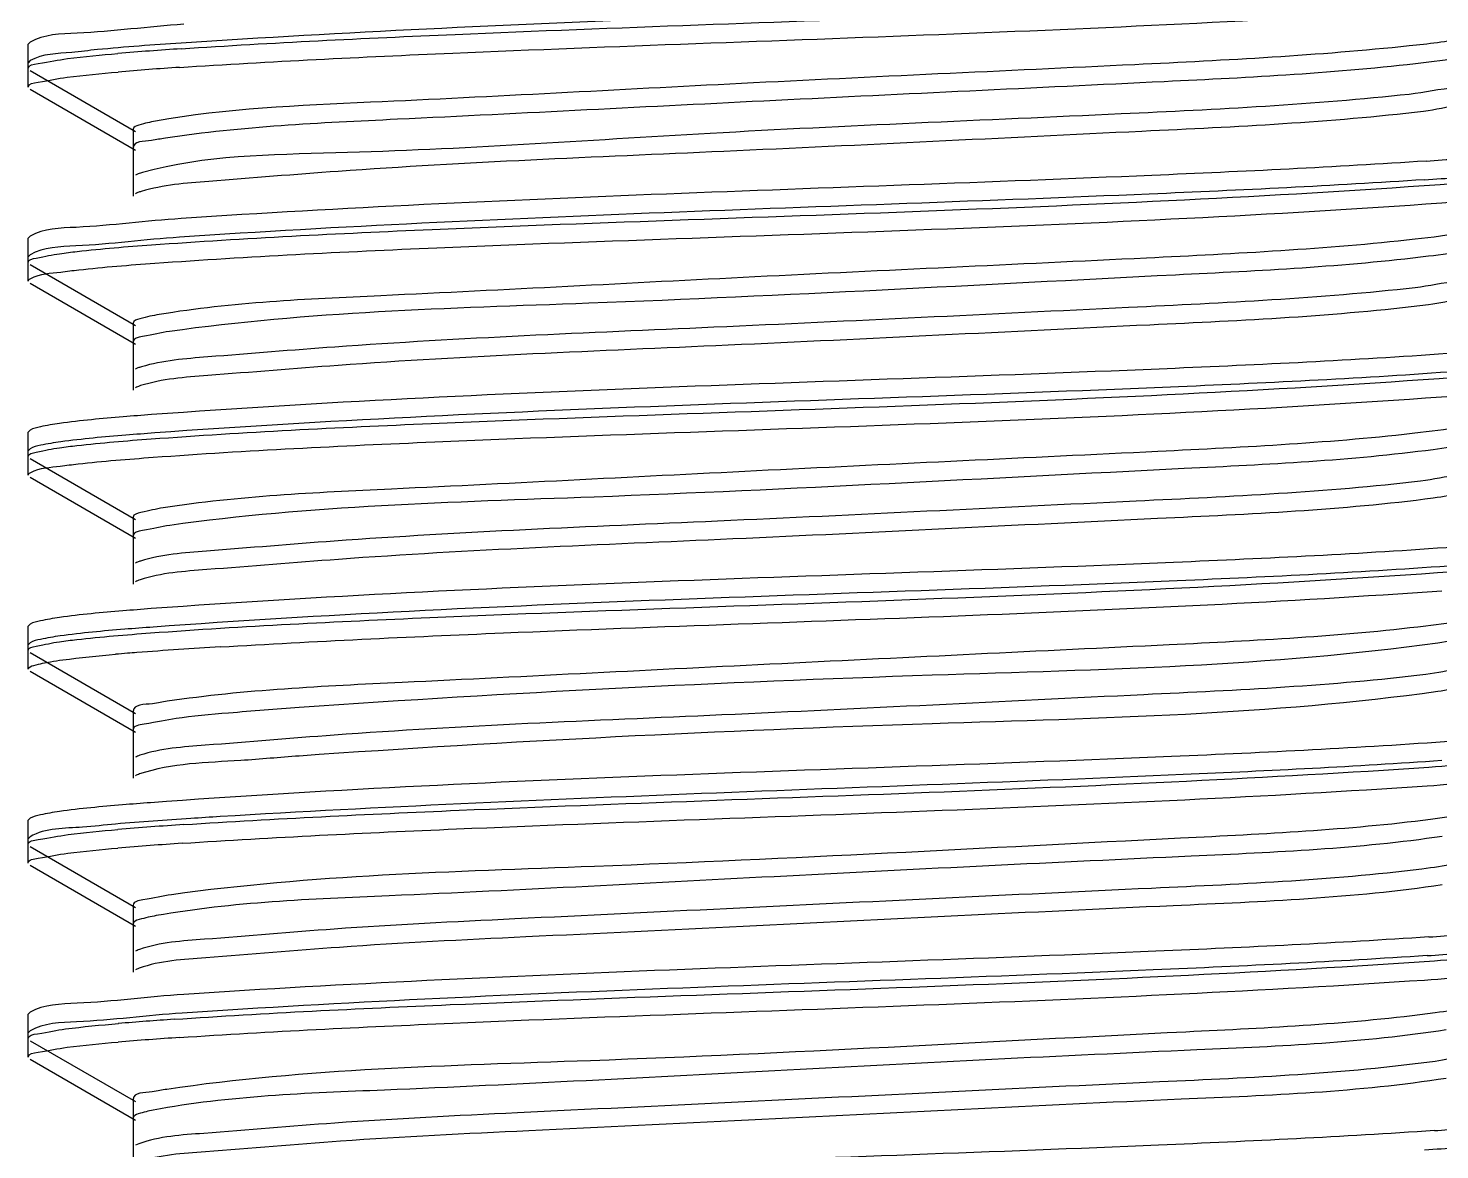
# Model space of a CAD drawing. Extents: x 1031190 to 1725648, y 733081 to 1571294.
# Drawn here: x 1133764.5 to 1133937.8, y 1253010.8 to 1253148.5 of the extents above; entities that cross this region are included whole.
import ezdxf

# ---------------------------------------------------------------- set-up
doc = ezdxf.new("R2010")
doc.units = 0
doc.header["$LTSCALE"] = 1000
doc.header["$MEASUREMENT"] = 0

msp = doc.modelspace()

# ---------------------------------------------------------------- linework, layer by layer
at = {"linetype": 'Continuous'}
for p, q in [((1133764.71, 1253146.79), (1133764.49, 1253146.52)), ((1133764.49, 1253143.55), (1133764.49, 1253146.52)), ((1133764.49, 1253143.55), (1133764.49, 1253146.52)), ((1133764.71, 1253144.51), (1133764.49, 1253144.25)), ((1133764.49, 1253141.27), (1133764.49, 1253144.25)), ((1133764.49, 1253141.27), (1133764.49, 1253144.25)), ((1133764.71, 1253143.29), (1133777.64, 1253135.8)), ((1133764.71, 1253141.01), (1133777.64, 1253133.53)), ((1133777.38, 1253136.11), (1133777.38, 1253130.15)), ((1133777.38, 1253133.83), (1133777.38, 1253127.87)), ((1133764.71, 1253122.97), (1133764.49, 1253122.71)), ((1133764.49, 1253119.73), (1133764.49, 1253122.71)), ((1133764.49, 1253119.73), (1133764.49, 1253122.71)), ((1133764.71, 1253120.69), (1133764.49, 1253120.43)), ((1133764.49, 1253117.46), (1133764.49, 1253120.43)), ((1133764.49, 1253117.46), (1133764.49, 1253120.43)), ((1133764.71, 1253119.47), (1133777.64, 1253111.99)), ((1133764.71, 1253117.2), (1133777.64, 1253109.71)), ((1133777.38, 1253112.29), (1133777.38, 1253106.34)), ((1133777.38, 1253110.01), (1133777.38, 1253104.06)), ((1133764.71, 1253099.16), (1133764.49, 1253098.9)), ((1133764.49, 1253095.92), (1133764.49, 1253098.9)), ((1133764.49, 1253095.92), (1133764.49, 1253098.9)), ((1133764.71, 1253096.88), (1133764.49, 1253096.62)), ((1133764.49, 1253093.64), (1133764.49, 1253096.62)), ((1133764.49, 1253093.64), (1133764.49, 1253096.62)), ((1133764.71, 1253095.66), (1133777.64, 1253088.18)), ((1133764.71, 1253093.38), (1133777.64, 1253085.9)), ((1133777.38, 1253088.48), (1133777.38, 1253082.53)), ((1133777.38, 1253086.2), (1133777.38, 1253080.25)), ((1133764.71, 1253075.35), (1133764.49, 1253075.09)), ((1133764.49, 1253072.11), (1133764.49, 1253075.09)), ((1133764.49, 1253072.11), (1133764.49, 1253075.09)), ((1133764.71, 1253073.07), (1133764.49, 1253072.81)), ((1133764.49, 1253069.83), (1133764.49, 1253072.81)), ((1133764.49, 1253069.83), (1133764.49, 1253072.81)), ((1133764.71, 1253071.85), (1133777.64, 1253064.37)), ((1133764.71, 1253069.57), (1133777.64, 1253062.09)), ((1133777.38, 1253064.67), (1133777.38, 1253058.71)), ((1133777.38, 1253062.39), (1133777.38, 1253056.44)), ((1133764.71, 1253051.53), (1133764.49, 1253051.27)), ((1133764.49, 1253048.3), (1133764.49, 1253051.27)), ((1133764.49, 1253048.3), (1133764.49, 1253051.27)), ((1133764.71, 1253049.26), (1133764.49, 1253048.99)), ((1133764.49, 1253046.02), (1133764.49, 1253048.99)), ((1133764.49, 1253046.02), (1133764.49, 1253048.99)), ((1133764.71, 1253048.04), (1133777.64, 1253040.55)), ((1133764.71, 1253045.76), (1133777.64, 1253038.27)), ((1133777.38, 1253040.85), (1133777.38, 1253034.9)), ((1133777.38, 1253038.58), (1133777.38, 1253032.62)), ((1133778.1, 1253033.12), (1133777.64, 1253032.92)), ((1133764.71, 1253027.72), (1133764.49, 1253027.46)), ((1133764.49, 1253024.48), (1133764.49, 1253027.46)), ((1133764.49, 1253024.48), (1133764.49, 1253027.46)), ((1133764.71, 1253025.44), (1133764.49, 1253025.18)), ((1133764.49, 1253022.2), (1133764.49, 1253025.18)), ((1133764.49, 1253022.2), (1133764.49, 1253025.18)), ((1133764.71, 1253024.22), (1133777.64, 1253016.74)), ((1133764.71, 1253021.94), (1133777.64, 1253014.46)), ((1133777.38, 1253017.04), (1133777.38, 1253011.09)), ((1133777.38, 1253014.76), (1133777.38, 1253008.81)), ((1133778.07, 1253011.58), (1133777.64, 1253011.39))]:
    msp.add_line(p, q, dxfattribs=at)
for centre, radius, start, end in [((1133810.93, 1252723.46), 423.41, 93.7453, 94.7999), ((1133810.65, 1252724.73), 419.86, 93.7678, 94.8005), ((1133908.4, 1253556.48), 425.19, 273.7335, 274.8002), ((1133908.14, 1253557.5), 428.51, 273.7127, 274.7998), ((1133804.99, 1252723.18), 349.74, 94.4537, 94.6434), ((1133822.8, 1252485.21), 588.37, 93.38519, 94.38326), ((1133800.55, 1252777.7), 295.04, 94.6411, 94.9251), ((1133811.35, 1252622.87), 428.77, 93.7117, 94.7991), ((1133811.09, 1252623.99), 425.36, 93.7331, 94.7996), ((1133908.83, 1253455.84), 419.79, 273.7678, 274.801), ((1133908.55, 1253457.05), 423.29, 273.7455, 274.8005), ((1133809.75, 1252619.27), 408.49, 93.8394, 94.8036), ((1133810.67, 1252605.48), 420.04, 93.7667, 94.8004), ((1133909.76, 1253420.3), 408.03, 273.8422, 274.8038), ((1133908.16, 1253438.28), 428.35, 273.7137, 274.7998)]:
    msp.add_arc(centre, radius, start, end, dxfattribs=at)
for points, knots in [([(1133937.3, 1253153.8), (1133926.14, 1253153.04), (1133874.79, 1253150.56), (1133823.37, 1253149.34), (1133783.25, 1253146.66)], [0, 0, 0, 0, 0.217709, 1, 1, 1, 1]), ([(1133783.27, 1253145.97), (1133794.47, 1253146.72), (1133845.41, 1253149.16), (1133896.41, 1253150.38), (1133936.09, 1253153.03)], [0, 0, 0, 0, 0.220122, 1, 1, 1, 1]), ([(1133783.06, 1253143.68), (1133794.23, 1253144.42), (1133845.17, 1253146.87), (1133896.17, 1253148.1), (1133935.89, 1253150.73)], [0, 0, 0, 0, 0.219436, 1, 1, 1, 1]), ([(1133783.59, 1253148.97), (1133779.21, 1253148.68), (1133773.09, 1253147.83), (1133766.41, 1253147.76), (1133764.72, 1253146.79)], [0, 0, 0, 0, 0.691379, 1, 1, 1, 1]), ([(1133934.02, 1253146.32), (1133922.82, 1253145.13), (1133895.46, 1253143.74), (1133852.93, 1253141.84), (1133812.91, 1253139.59), (1133788.82, 1253138.65), (1133780.13, 1253137.09)], [0, 0, 0, 0, 0.219121, 0.532661, 0.828235, 1, 1, 1, 1]), ([(1133941.84, 1253147.71), (1133941.55, 1253147.54), (1133938.96, 1253146.8), (1133936.32, 1253146.56), (1133934.02, 1253146.32)], [0, 0, 0, 0, 0.126652, 1, 1, 1, 1]), ([(1133764.49, 1253143.55), (1133764.49, 1253144), (1133766.89, 1253144.27), (1133768.1, 1253144.61), (1133769.31, 1253144.76)], [0, 0, 0, 0, 0.27078, 1, 1, 1, 1]), ([(1133772.98, 1253145.86), (1133771.92, 1253145.76), (1133769.2, 1253145.37), (1133766.22, 1253145.37), (1133764.71, 1253144.51)], [0, 0, 0, 0, 0.378636, 1, 1, 1, 1]), ([(1133941.84, 1253145.43), (1133941.6, 1253145.29), (1133939.6, 1253144.66), (1133937.53, 1253144.45), (1133935.75, 1253144.24)], [0, 0, 0, 0, 0.133308, 1, 1, 1, 1]), ([(1133935.75, 1253144.24), (1133925.19, 1253142.97), (1133898.65, 1253141.65), (1133856.66, 1253139.68), (1133815.8, 1253137.56), (1133790.74, 1253136.42), (1133781.32, 1253135)], [0, 0, 0, 0, 0.206117, 0.514731, 0.815242, 1, 1, 1, 1]), ([(1133764.49, 1253141.27), (1133764.49, 1253141.72), (1133766.87, 1253141.99), (1133768.06, 1253142.32), (1133769.26, 1253142.47)], [0, 0, 0, 0, 0.27093, 1, 1, 1, 1]), ([(1133942.1, 1253142.06), (1133942.1, 1253141.32), (1133937.96, 1253141.18), (1133936.04, 1253140.58), (1133934.02, 1253140.37)], [0, 0, 0, 0, 0.266577, 1, 1, 1, 1]), ([(1133934.02, 1253140.37), (1133922.26, 1253139.11), (1133893.64, 1253137.66), (1133849.62, 1253135.92), (1133809.8, 1253133.03), (1133786.17, 1253132.92), (1133778.51, 1253130.78)], [0, 0, 0, 0, 0.227626, 0.551567, 0.846917, 1, 1, 1, 1]), ([(1133942.1, 1253139.78), (1133942.1, 1253139.19), (1133938.89, 1253138.92), (1133937.34, 1253138.47), (1133935.75, 1253138.28)], [0, 0, 0, 0, 0.269457, 1, 1, 1, 1]), ([(1133935.75, 1253138.28), (1133924.29, 1253136.91), (1133895.6, 1253135.59), (1133851.22, 1253133.34), (1133812.94, 1253131.83), (1133789.2, 1253129.88), (1133781.04, 1253129.26), (1133778.37, 1253128.46)], [0, 0, 0, 0, 0.219547, 0.545427, 0.845963, 0.946941, 1, 1, 1, 1]), ([(1133780.13, 1253137.09), (1133779.43, 1253136.96), (1133778.66, 1253136.78), (1133777.38, 1253136.39), (1133777.38, 1253136.11)], [0, 0, 0, 0, 0.713758, 1, 1, 1, 1]), ([(1133781.32, 1253135), (1133780.74, 1253134.92), (1133779.62, 1253134.6), (1133777.38, 1253134.63), (1133777.38, 1253133.83)], [0, 0, 0, 0, 0.420827, 1, 1, 1, 1]), ([(1133778.51, 1253130.78), (1133778.34, 1253130.73), (1133778.04, 1253130.64), (1133777.75, 1253130.52), (1133777.64, 1253130.45)], [0, 0, 0, 0, 0.576078, 1, 1, 1, 1]), ([(1133936.09, 1253132.19), (1133924.87, 1253131.44), (1133873.93, 1253129), (1133822.94, 1253127.78), (1133783.27, 1253125.13)], [0, 0, 0, 0, 0.220491, 1, 1, 1, 1]), ([(1133779.62, 1253121.9), (1133791.09, 1253122.74), (1133844.47, 1253125.35), (1133897.94, 1253126.4), (1133939.77, 1253129.47)], [0, 0, 0, 0, 0.215151, 1, 1, 1, 1]), ([(1133935.89, 1253129.9), (1133924.64, 1253129.15), (1133873.69, 1253126.71), (1133822.69, 1253125.5), (1133783.06, 1253122.84)], [0, 0, 0, 0, 0.221162, 1, 1, 1, 1]), ([(1133778.37, 1253128.46), (1133778.23, 1253128.42), (1133777.98, 1253128.34), (1133777.74, 1253128.23), (1133777.64, 1253128.18)], [0, 0, 0, 0, 0.568763, 1, 1, 1, 1]), ([(1133780.04, 1253119.65), (1133791.57, 1253120.49), (1133844.88, 1253123.08), (1133898.27, 1253124.13), (1133939.97, 1253127.21)], [0, 0, 0, 0, 0.216514, 1, 1, 1, 1]), ([(1133783.27, 1253125.13), (1133778.97, 1253124.85), (1133772.95, 1253124.01), (1133766.39, 1253123.93), (1133764.72, 1253122.97)], [0, 0, 0, 0, 0.691083, 1, 1, 1, 1]), ([(1133941.84, 1253123.9), (1133941.57, 1253123.74), (1133939.22, 1253123.04), (1133936.81, 1253122.82), (1133934.72, 1253122.58)], [0, 0, 0, 0, 0.129068, 1, 1, 1, 1]), ([(1133783.06, 1253122.84), (1133778.81, 1253122.55), (1133772.86, 1253121.73), (1133766.37, 1253121.64), (1133764.72, 1253120.69)], [0, 0, 0, 0, 0.690878, 1, 1, 1, 1]), ([(1133934.72, 1253122.58), (1133923.77, 1253121.37), (1133896.72, 1253120), (1133854.39, 1253118.07), (1133814.03, 1253115.88), (1133789.55, 1253114.85), (1133780.57, 1253113.35)], [0, 0, 0, 0, 0.214024, 0.525633, 0.823144, 1, 1, 1, 1]), ([(1133764.49, 1253119.73), (1133764.49, 1253120.11), (1133766.38, 1253120.42), (1133767.38, 1253120.68), (1133768.34, 1253120.82)], [0, 0, 0, 0, 0.274521, 1, 1, 1, 1]), ([(1133768.34, 1253120.82), (1133769.06, 1253120.92), (1133772.81, 1253121.38), (1133776.57, 1253121.68), (1133779.62, 1253121.9)], [0, 0, 0, 0, 0.191293, 1, 1, 1, 1]), ([(1133936.37, 1253120.5), (1133926.07, 1253119.21), (1133891.65, 1253117.57), (1133840.21, 1253114.66), (1133798.86, 1253113.68), (1133781.84, 1253111.27)], [0, 0, 0, 0, 0.201056, 0.666821, 1, 1, 1, 1]), ([(1133941.84, 1253121.62), (1133941.62, 1253121.49), (1133939.83, 1253120.9), (1133937.97, 1253120.7), (1133936.37, 1253120.5)], [0, 0, 0, 0, 0.136277, 1, 1, 1, 1]), ([(1133768.47, 1253118.56), (1133769.21, 1253118.66), (1133773.06, 1253119.12), (1133776.92, 1253119.43), (1133780.04, 1253119.65)], [0, 0, 0, 0, 0.191581, 1, 1, 1, 1]), ([(1133764.49, 1253117.46), (1133764.49, 1253117.58), (1133765.91, 1253118.47), (1133767.21, 1253118.38), (1133768.47, 1253118.56)], [0, 0, 0, 0, 0.088744, 1, 1, 1, 1]), ([(1133942.1, 1253118.25), (1133942.11, 1253117.57), (1133938.33, 1253117.37), (1133936.56, 1253116.83), (1133934.72, 1253116.63)], [0, 0, 0, 0, 0.267461, 1, 1, 1, 1]), ([(1133934.72, 1253116.63), (1133923.04, 1253115.33), (1133894.3, 1253113.97), (1133850.12, 1253111.77), (1133812.35, 1253110.26), (1133789.02, 1253108.33), (1133781.01, 1253107.71), (1133778.38, 1253106.93)], [0, 0, 0, 0, 0.225031, 0.550356, 0.847666, 0.947393, 1, 1, 1, 1]), ([(1133942.1, 1253115.97), (1133942.1, 1253115.43), (1133939.23, 1253115.12), (1133937.8, 1253114.73), (1133936.37, 1253114.55)], [0, 0, 0, 0, 0.270956, 1, 1, 1, 1]), ([(1133936.37, 1253114.55), (1133925.02, 1253113.12), (1133896.3, 1253111.83), (1133851.72, 1253109.53), (1133813.07, 1253108.05), (1133789.13, 1253106.04), (1133780.93, 1253105.45), (1133778.28, 1253104.62)], [0, 0, 0, 0, 0.216518, 0.543489, 0.846138, 0.947455, 1, 1, 1, 1]), ([(1133780.57, 1253113.35), (1133779.76, 1253113.22), (1133778.89, 1253113.01), (1133777.38, 1253112.61), (1133777.38, 1253112.29)], [0, 0, 0, 0, 0.71758, 1, 1, 1, 1]), ([(1133781.84, 1253111.27), (1133780.72, 1253111.11), (1133779.56, 1253110.81), (1133777.38, 1253110.44), (1133777.38, 1253110.01)], [0, 0, 0, 0, 0.724776, 1, 1, 1, 1]), ([(1133939.77, 1253108.63), (1133928.28, 1253107.79), (1133874.9, 1253105.19), (1133821.43, 1253104.14), (1133779.62, 1253101.06)], [0, 0, 0, 0, 0.215501, 1, 1, 1, 1]), ([(1133778.38, 1253106.93), (1133778.24, 1253106.89), (1133777.98, 1253106.81), (1133777.74, 1253106.7), (1133777.64, 1253106.64)], [0, 0, 0, 0, 0.569563, 1, 1, 1, 1]), ([(1133779.57, 1253098.08), (1133791.02, 1253098.93), (1133844.37, 1253101.53), (1133897.81, 1253102.59), (1133939.63, 1253105.65)], [0, 0, 0, 0, 0.214864, 1, 1, 1, 1]), ([(1133939.97, 1253106.37), (1133928.56, 1253105.53), (1133875.25, 1253102.92), (1133821.86, 1253101.85), (1133780.04, 1253098.82)], [0, 0, 0, 0, 0.21445, 1, 1, 1, 1]), ([(1133778.28, 1253104.62), (1133778.16, 1253104.58), (1133777.94, 1253104.51), (1133777.73, 1253104.41), (1133777.64, 1253104.36)], [0, 0, 0, 0, 0.563943, 1, 1, 1, 1]), ([(1133779.84, 1253095.83), (1133791.35, 1253096.67), (1133844.7, 1253099.27), (1133898.14, 1253100.31), (1133939.91, 1253103.39)], [0, 0, 0, 0, 0.21591, 1, 1, 1, 1]), ([(1133768.34, 1253099.98), (1133767.55, 1253099.87), (1133766.34, 1253099.66), (1133765.1, 1253099.38), (1133764.71, 1253099.16)], [0, 0, 0, 0, 0.643041, 1, 1, 1, 1]), ([(1133779.62, 1253101.06), (1133778.46, 1253100.98), (1133774.7, 1253100.68), (1133770.93, 1253100.35), (1133768.34, 1253099.98)], [0, 0, 0, 0, 0.307527, 1, 1, 1, 1]), ([(1133941.84, 1253100.09), (1133941.59, 1253099.94), (1133939.47, 1253099.29), (1133937.28, 1253099.07), (1133935.39, 1253098.85)], [0, 0, 0, 0, 0.131751, 1, 1, 1, 1]), ([(1133768.33, 1253097), (1133769.04, 1253097.1), (1133772.78, 1253097.56), (1133776.53, 1253097.86), (1133779.57, 1253098.08)], [0, 0, 0, 0, 0.191288, 1, 1, 1, 1]), ([(1133780.04, 1253098.82), (1133778.85, 1253098.73), (1133774.99, 1253098.43), (1133771.13, 1253098.09), (1133768.47, 1253097.72)], [0, 0, 0, 0, 0.307193, 1, 1, 1, 1]), ([(1133935.39, 1253098.85), (1133924.69, 1253097.6), (1133897.96, 1253096.26), (1133855.84, 1253094.3), (1133815.16, 1253092.16), (1133790.31, 1253091.06), (1133781.04, 1253089.62)], [0, 0, 0, 0, 0.208942, 0.518626, 0.818065, 1, 1, 1, 1]), ([(1133941.84, 1253097.81), (1133941.64, 1253097.69), (1133940.05, 1253097.15), (1133938.38, 1253096.95), (1133936.96, 1253096.76)], [0, 0, 0, 0, 0.139499, 1, 1, 1, 1]), ([(1133764.49, 1253095.92), (1133764.49, 1253096.29), (1133766.37, 1253096.61), (1133767.37, 1253096.87), (1133768.33, 1253097)], [0, 0, 0, 0, 0.27458, 1, 1, 1, 1]), ([(1133768.47, 1253097.72), (1133767.65, 1253097.61), (1133766.4, 1253097.39), (1133765.11, 1253097.11), (1133764.71, 1253096.88)], [0, 0, 0, 0, 0.644396, 1, 1, 1, 1]), ([(1133936.96, 1253096.76), (1133926.83, 1253095.42), (1133892.41, 1253093.82), (1133840.79, 1253090.86), (1133799.1, 1253089.89), (1133781.87, 1253087.46)], [0, 0, 0, 0, 0.197391, 0.664053, 1, 1, 1, 1]), ([(1133764.49, 1253093.64), (1133764.49, 1253093.77), (1133765.89, 1253094.65), (1133767.18, 1253094.56), (1133768.42, 1253094.74)], [0, 0, 0, 0, 0.088999, 1, 1, 1, 1]), ([(1133768.42, 1253094.74), (1133769.15, 1253094.84), (1133772.95, 1253095.3), (1133776.76, 1253095.6), (1133779.84, 1253095.83)], [0, 0, 0, 0, 0.19155, 1, 1, 1, 1]), ([(1133942.1, 1253094.43), (1133942.1, 1253093.81), (1133938.7, 1253093.57), (1133937.07, 1253093.09), (1133935.39, 1253092.89)], [0, 0, 0, 0, 0.26872, 1, 1, 1, 1]), ([(1133935.39, 1253092.89), (1133923.8, 1253091.54), (1133894.99, 1253090.21), (1133850.57, 1253087.96), (1133812.42, 1253086.47), (1133788.91, 1253084.49), (1133780.88, 1253083.9), (1133778.28, 1253083.09)], [0, 0, 0, 0, 0.222247, 0.54883, 0.84818, 0.948106, 1, 1, 1, 1]), ([(1133942.1, 1253092.15), (1133942.1, 1253091.67), (1133939.55, 1253091.33), (1133938.25, 1253090.98), (1133936.96, 1253090.81)], [0, 0, 0, 0, 0.272705, 1, 1, 1, 1]), ([(1133781.04, 1253089.62), (1133780.12, 1253089.47), (1133779.14, 1253089.23), (1133777.38, 1253088.84), (1133777.38, 1253088.48)], [0, 0, 0, 0, 0.72077, 1, 1, 1, 1]), ([(1133936.96, 1253090.81), (1133925.74, 1253089.32), (1133897.01, 1253088.08), (1133852.25, 1253085.73), (1133813.23, 1253084.27), (1133789.09, 1253082.21), (1133780.84, 1253081.64), (1133778.21, 1253080.79)], [0, 0, 0, 0, 0.213335, 0.5413, 0.846112, 0.947854, 1, 1, 1, 1]), ([(1133781.87, 1253087.46), (1133780.74, 1253087.3), (1133779.58, 1253087), (1133777.38, 1253086.63), (1133777.38, 1253086.2)], [0, 0, 0, 0, 0.724921, 1, 1, 1, 1]), ([(1133939.63, 1253084.81), (1133928.13, 1253083.97), (1133874.77, 1253081.37), (1133821.34, 1253080.32), (1133779.57, 1253077.25)], [0, 0, 0, 0, 0.215909, 1, 1, 1, 1]), ([(1133778.28, 1253083.09), (1133778.15, 1253083.05), (1133777.94, 1253082.97), (1133777.73, 1253082.88), (1133777.64, 1253082.83)], [0, 0, 0, 0, 0.563695, 1, 1, 1, 1]), ([(1133939.91, 1253082.55), (1133928.46, 1253081.71), (1133875.11, 1253079.11), (1133821.67, 1253078.05), (1133779.84, 1253074.99)], [0, 0, 0, 0, 0.214858, 1, 1, 1, 1]), ([(1133778.21, 1253080.79), (1133778.1, 1253080.75), (1133777.91, 1253080.68), (1133777.72, 1253080.6), (1133777.64, 1253080.55)], [0, 0, 0, 0, 0.559588, 1, 1, 1, 1]), ([(1133779.51, 1253074.27), (1133790.92, 1253075.11), (1133844.23, 1253077.71), (1133897.62, 1253078.78), (1133939.44, 1253081.82)], [0, 0, 0, 0, 0.214461, 1, 1, 1, 1]), ([(1133788.06, 1253072.55), (1133799.64, 1253073.25), (1133849.62, 1253075.59), (1133899.67, 1253076.76), (1133938, 1253079.44)], [0, 0, 0, 0, 0.231984, 1, 1, 1, 1]), ([(1133779.57, 1253077.25), (1133778.42, 1253077.16), (1133774.66, 1253076.87), (1133770.91, 1253076.53), (1133768.33, 1253076.17)], [0, 0, 0, 0, 0.307541, 1, 1, 1, 1]), ([(1133768.33, 1253076.17), (1133767.54, 1253076.05), (1133766.33, 1253075.84), (1133765.1, 1253075.57), (1133764.71, 1253075.35)], [0, 0, 0, 0, 0.64291, 1, 1, 1, 1]), ([(1133941.84, 1253076.27), (1133941.61, 1253076.14), (1133939.7, 1253075.53), (1133937.73, 1253075.32), (1133936.03, 1253075.11)], [0, 0, 0, 0, 0.134595, 1, 1, 1, 1]), ([(1133768.42, 1253073.9), (1133767.61, 1253073.79), (1133766.37, 1253073.57), (1133765.11, 1253073.29), (1133764.71, 1253073.07)], [0, 0, 0, 0, 0.643866, 1, 1, 1, 1]), ([(1133768.32, 1253073.19), (1133769.02, 1253073.29), (1133772.75, 1253073.75), (1133776.48, 1253074.04), (1133779.51, 1253074.27)], [0, 0, 0, 0, 0.191269, 1, 1, 1, 1]), ([(1133779.84, 1253074.99), (1133778.67, 1253074.9), (1133774.86, 1253074.61), (1133771.05, 1253074.27), (1133768.42, 1253073.9)], [0, 0, 0, 0, 0.307247, 1, 1, 1, 1]), ([(1133936.03, 1253075.11), (1133925.59, 1253073.83), (1133899.19, 1253072.53), (1133857.3, 1253070.54), (1133816.31, 1253068.44), (1133791.09, 1253067.28), (1133781.54, 1253065.88)], [0, 0, 0, 0, 0.203871, 0.511633, 0.812997, 1, 1, 1, 1]), ([(1133941.84, 1253073.99), (1133941.66, 1253073.89), (1133940.25, 1253073.39), (1133938.78, 1253073.2), (1133937.52, 1253073.03)], [0, 0, 0, 0, 0.14301, 1, 1, 1, 1]), ([(1133764.49, 1253072.11), (1133764.49, 1253072.48), (1133766.36, 1253072.8), (1133767.35, 1253073.05), (1133768.32, 1253073.19)], [0, 0, 0, 0, 0.274663, 1, 1, 1, 1]), ([(1133937.52, 1253073.03), (1133916.99, 1253070.15), (1133870.19, 1253069.25), (1133823.62, 1253066.92), (1133797.76, 1253065.11)], [0, 0, 0, 0, 0.444316, 1, 1, 1, 1]), ([(1133764.49, 1253069.83), (1133764.49, 1253070.1), (1133765.78, 1253070.45), (1133766.52, 1253070.62), (1133767.21, 1253070.74)], [0, 0, 0, 0, 0.282211, 1, 1, 1, 1]), ([(1133767.21, 1253070.74), (1133767.71, 1253070.82), (1133770.37, 1253071.21), (1133773.05, 1253071.46), (1133775.22, 1253071.65)], [0, 0, 0, 0, 0.190526, 1, 1, 1, 1]), ([(1133942.1, 1253070.62), (1133942.1, 1253070.05), (1133939.04, 1253069.77), (1133937.55, 1253069.34), (1133936.03, 1253069.16)], [0, 0, 0, 0, 0.270092, 1, 1, 1, 1]), ([(1133936.03, 1253069.16), (1133924.55, 1253067.76), (1133895.69, 1253066.45), (1133851.07, 1253064.15), (1133812.54, 1253062.69), (1133788.84, 1253060.65), (1133780.77, 1253060.09), (1133778.19, 1253059.25)], [0, 0, 0, 0, 0.21928, 0.546995, 0.848437, 0.948667, 1, 1, 1, 1]), ([(1133942.1, 1253068.34), (1133942.1, 1253067.9), (1133939.85, 1253067.54), (1133938.67, 1253067.23), (1133937.52, 1253067.07)], [0, 0, 0, 0, 0.274738, 1, 1, 1, 1]), ([(1133937.52, 1253067.07), (1133916.99, 1253064.2), (1133870.19, 1253063.3), (1133823.62, 1253060.97), (1133797.76, 1253059.16)], [0, 0, 0, 0, 0.444316, 1, 1, 1, 1]), ([(1133797.76, 1253065.11), (1133794.86, 1253064.91), (1133789.95, 1253064.5), (1133783.17, 1253063.95), (1133779.97, 1253063.23), (1133777.37, 1253062.89), (1133777.38, 1253062.39)], [0, 0, 0, 0, 0.421295, 0.734581, 0.927904, 1, 1, 1, 1]), ([(1133781.54, 1253065.88), (1133780.94, 1253065.79), (1133779.76, 1253065.45), (1133777.38, 1253065.51), (1133777.38, 1253064.67)], [0, 0, 0, 0, 0.421419, 1, 1, 1, 1]), ([(1133939.44, 1253060.98), (1133927.91, 1253060.15), (1133874.6, 1253057.55), (1133821.21, 1253056.51), (1133779.51, 1253053.43)], [0, 0, 0, 0, 0.216509, 1, 1, 1, 1]), ([(1133936.42, 1253057.8), (1133940.67, 1253058.08), (1133946.62, 1253058.91), (1133953.11, 1253058.99), (1133954.76, 1253059.94)], [0, 0, 0, 0, 0.690867, 1, 1, 1, 1]), ([(1133778.19, 1253059.25), (1133778.09, 1253059.21), (1133777.9, 1253059.15), (1133777.72, 1253059.06), (1133777.64, 1253059.02)], [0, 0, 0, 0, 0.558418, 1, 1, 1, 1]), ([(1133797.76, 1253059.16), (1133795.36, 1253058.99), (1133788.84, 1253058.37), (1133782.11, 1253058.29), (1133778.15, 1253056.96)], [0, 0, 0, 0, 0.365224, 1, 1, 1, 1]), ([(1133938, 1253058.6), (1133927.43, 1253057.86), (1133877.45, 1253055.43), (1133827.42, 1253054.1), (1133788.06, 1253051.72)], [0, 0, 0, 0, 0.211795, 1, 1, 1, 1]), ([(1133778.15, 1253056.96), (1133778.05, 1253056.92), (1133777.88, 1253056.86), (1133777.71, 1253056.78), (1133777.64, 1253056.74)], [0, 0, 0, 0, 0.555805, 1, 1, 1, 1]), ([(1133783.6, 1253050.74), (1133794.85, 1253051.48), (1133845.79, 1253053.92), (1133896.79, 1253055.14), (1133936.42, 1253057.8)], [0, 0, 0, 0, 0.221183, 1, 1, 1, 1]), ([(1133936.21, 1253055.5), (1133940.51, 1253055.79), (1133946.52, 1253056.62), (1133953.09, 1253056.7), (1133954.76, 1253057.66)], [0, 0, 0, 0, 0.691069, 1, 1, 1, 1]), ([(1133783.39, 1253048.45), (1133794.61, 1253049.19), (1133845.55, 1253051.64), (1133896.55, 1253052.86), (1133936.21, 1253055.5)], [0, 0, 0, 0, 0.220503, 1, 1, 1, 1]), ([(1133779.51, 1253053.43), (1133778.36, 1253053.35), (1133774.62, 1253053.05), (1133770.88, 1253052.72), (1133768.32, 1253052.35)], [0, 0, 0, 0, 0.307562, 1, 1, 1, 1]), ([(1133768.32, 1253052.35), (1133767.53, 1253052.24), (1133766.33, 1253052.03), (1133765.1, 1253051.75), (1133764.71, 1253051.53)], [0, 0, 0, 0, 0.642729, 1, 1, 1, 1]), ([(1133788.06, 1253051.72), (1133786.85, 1253051.65), (1133782.57, 1253051.38), (1133778.29, 1253051.08), (1133775.22, 1253050.81)], [0, 0, 0, 0, 0.281872, 1, 1, 1, 1]), ([(1133936.63, 1253051.37), (1133926.46, 1253050.07), (1133892.18, 1253048.44), (1133840.72, 1253045.54), (1133799.26, 1253044.52), (1133782.08, 1253042.14)], [0, 0, 0, 0, 0.198812, 0.663944, 1, 1, 1, 1]), ([(1133941.84, 1253052.46), (1133941.63, 1253052.34), (1133939.93, 1253051.77), (1133938.15, 1253051.57), (1133936.63, 1253051.37)], [0, 0, 0, 0, 0.137672, 1, 1, 1, 1]), ([(1133764.49, 1253048.3), (1133764.49, 1253048.75), (1133766.93, 1253049.02), (1133768.15, 1253049.36), (1133769.37, 1253049.52)], [0, 0, 0, 0, 0.27058, 1, 1, 1, 1]), ([(1133775.22, 1253050.81), (1133773.86, 1253050.69), (1133770.41, 1253050.23), (1133766.61, 1253050.35), (1133764.71, 1253049.26)], [0, 0, 0, 0, 0.383253, 1, 1, 1, 1]), ([(1133938.05, 1253049.29), (1133927.86, 1253047.78), (1133900.96, 1253046.61), (1133857.87, 1253044.49), (1133815.56, 1253042.18), (1133789.62, 1253041.24), (1133780.21, 1253039.57)], [0, 0, 0, 0, 0.195338, 0.50968, 0.818636, 1, 1, 1, 1]), ([(1133764.49, 1253046.02), (1133764.49, 1253046.47), (1133766.91, 1253046.74), (1133768.12, 1253047.08), (1133769.33, 1253047.23)], [0, 0, 0, 0, 0.270704, 1, 1, 1, 1]), ([(1133942.1, 1253046.81), (1133942.1, 1253046.29), (1133939.37, 1253045.97), (1133938, 1253045.6), (1133936.63, 1253045.42)], [0, 0, 0, 0, 0.271698, 1, 1, 1, 1]), ([(1133936.63, 1253045.42), (1133925.28, 1253043.96), (1133896.41, 1253042.67), (1133858.94, 1253040.83), (1133825.5, 1253039.23), (1133804.08, 1253038.19), (1133788.8, 1253036.82), (1133780.68, 1253036.29), (1133778.13, 1253035.41)], [0, 0, 0, 0, 0.216147, 0.544888, 0.708735, 0.848475, 0.949101, 1, 1, 1, 1]), ([(1133938.05, 1253043.34), (1133927.13, 1253041.71), (1133898.42, 1253040.57), (1133860.94, 1253038.63), (1133826.84, 1253037.02), (1133804.8, 1253035.96), (1133789.07, 1253034.55), (1133780.71, 1253034.03), (1133778.1, 1253033.12)], [0, 0, 0, 0, 0.206553, 0.536269, 0.702877, 0.845559, 0.948364, 1, 1, 1, 1]), ([(1133782.08, 1253042.14), (1133780.9, 1253041.98), (1133779.69, 1253041.66), (1133777.38, 1253041.31), (1133777.38, 1253040.85)], [0, 0, 0, 0, 0.725745, 1, 1, 1, 1]), ([(1133780.21, 1253039.57), (1133779.49, 1253039.45), (1133778.7, 1253039.26), (1133777.38, 1253038.87), (1133777.38, 1253038.58)], [0, 0, 0, 0, 0.714864, 1, 1, 1, 1]), ([(1133778.13, 1253035.41), (1133778.03, 1253035.38), (1133777.87, 1253035.32), (1133777.71, 1253035.24), (1133777.64, 1253035.2)], [0, 0, 0, 0, 0.553679, 1, 1, 1, 1]), ([(1133936.42, 1253036.96), (1133925.25, 1253036.21), (1133874.31, 1253033.76), (1133823.31, 1253032.53), (1133783.6, 1253029.9)], [0, 0, 0, 0, 0.219427, 1, 1, 1, 1]), ([(1133937.1, 1253034.03), (1133941.19, 1253034.31), (1133946.92, 1253035.1), (1133953.17, 1253035.21), (1133954.76, 1253036.13)], [0, 0, 0, 0, 0.690197, 1, 1, 1, 1]), ([(1133782.4, 1253026.85), (1133793.69, 1253027.62), (1133845.25, 1253030.1), (1133896.88, 1253031.29), (1133937.1, 1253034.03)], [0, 0, 0, 0, 0.219129, 1, 1, 1, 1]), ([(1133936.21, 1253034.67), (1133925.01, 1253033.92), (1133874.07, 1253031.48), (1133823.07, 1253030.25), (1133783.39, 1253027.61)], [0, 0, 0, 0, 0.220112, 1, 1, 1, 1]), ([(1133935.9, 1253031.67), (1133940.27, 1253031.96), (1133946.39, 1253032.81), (1133953.07, 1253032.88), (1133954.76, 1253033.85)], [0, 0, 0, 0, 0.691359, 1, 1, 1, 1]), ([(1133783.07, 1253024.61), (1133794.24, 1253025.36), (1133845.18, 1253027.81), (1133896.18, 1253029.04), (1133935.9, 1253031.67)], [0, 0, 0, 0, 0.21947, 1, 1, 1, 1]), ([(1133783.6, 1253029.9), (1133779.22, 1253029.61), (1133773.1, 1253028.76), (1133766.41, 1253028.7), (1133764.72, 1253027.72)], [0, 0, 0, 0, 0.691388, 1, 1, 1, 1]), ([(1133941.84, 1253028.65), (1133941.65, 1253028.54), (1133940.14, 1253028.01), (1133938.56, 1253027.82), (1133937.21, 1253027.64)], [0, 0, 0, 0, 0.140996, 1, 1, 1, 1]), ([(1133783.39, 1253027.61), (1133779.06, 1253027.32), (1133773.01, 1253026.48), (1133766.4, 1253026.41), (1133764.72, 1253025.44)], [0, 0, 0, 0, 0.691194, 1, 1, 1, 1]), ([(1133937.21, 1253027.64), (1133927.07, 1253026.26), (1133892.42, 1253024.68), (1133840.6, 1253021.63), (1133798.69, 1253020.78), (1133781.5, 1253018.25)], [0, 0, 0, 0, 0.196859, 0.665778, 1, 1, 1, 1]), ([(1133764.49, 1253024.48), (1133764.49, 1253024.92), (1133766.76, 1253025.2), (1133767.92, 1253025.51), (1133769.07, 1253025.66)], [0, 0, 0, 0, 0.271578, 1, 1, 1, 1]), ([(1133938.55, 1253025.55), (1133928.44, 1253023.95), (1133901.37, 1253022.86), (1133857.94, 1253020.68), (1133815.28, 1253018.3), (1133789.16, 1253017.46), (1133779.83, 1253015.69)], [0, 0, 0, 0, 0.192978, 0.509549, 0.82079, 1, 1, 1, 1]), ([(1133764.49, 1253022.2), (1133764.49, 1253022.65), (1133766.87, 1253022.93), (1133768.06, 1253023.26), (1133769.26, 1253023.41)], [0, 0, 0, 0, 0.270922, 1, 1, 1, 1]), ([(1133937.21, 1253021.68), (1133926, 1253020.16), (1133897.12, 1253018.92), (1133859.57, 1253017.04), (1133825.83, 1253015.43), (1133804.18, 1253014.39), (1133788.78, 1253012.99), (1133780.6, 1253012.48), (1133778.07, 1253011.58)], [0, 0, 0, 0, 0.212866, 0.542542, 0.70756, 0.848323, 0.949425, 1, 1, 1, 1]), ([(1133942.1, 1253023), (1133942.1, 1253022.53), (1133939.68, 1253022.18), (1133938.44, 1253021.85), (1133937.21, 1253021.68)], [0, 0, 0, 0, 0.273505, 1, 1, 1, 1]), ([(1133781.5, 1253018.25), (1133780.9, 1253018.16), (1133779.73, 1253017.82), (1133777.37, 1253017.88), (1133777.38, 1253017.04)], [0, 0, 0, 0, 0.421141, 1, 1, 1, 1]), ([(1133938.55, 1253019.6), (1133927.8, 1253017.9), (1133899.12, 1253016.84), (1133861.6, 1253014.84), (1133827.22, 1253013.22), (1133804.94, 1253012.17), (1133789.09, 1253010.72), (1133780.65, 1253010.23), (1133778.06, 1253009.3)], [0, 0, 0, 0, 0.202975, 0.533469, 0.701272, 0.84507, 0.948501, 1, 1, 1, 1]), ([(1133779.83, 1253015.69), (1133779.21, 1253015.57), (1133778.5, 1253015.41), (1133777.38, 1253015.02), (1133777.38, 1253014.76)], [0, 0, 0, 0, 0.71113, 1, 1, 1, 1]), ([(1133937.1, 1253013.19), (1133925.82, 1253012.42), (1133874.25, 1253009.94), (1133822.62, 1253008.75), (1133782.4, 1253006.01)], [0, 0, 0, 0, 0.219054, 1, 1, 1, 1])]:
    msp.add_open_spline(points, degree=3, knots=knots, dxfattribs=at)
for points in [[(1133783.25, 1253146.66), (1133779.82, 1253146.44), (1133776.4, 1253146.19), (1133772.98, 1253145.86)], [(1133769.31, 1253144.76), (1133771.37, 1253145.02), (1133773.43, 1253145.21), (1133775.5, 1253145.39)], [(1133769.26, 1253142.47), (1133771.34, 1253142.74), (1133773.43, 1253142.93), (1133775.51, 1253143.11)], [(1133769.37, 1253049.52), (1133771.4, 1253049.77), (1133773.44, 1253049.96), (1133775.48, 1253050.14)], [(1133769.33, 1253047.23), (1133771.38, 1253047.49), (1133773.44, 1253047.68), (1133775.5, 1253047.86)], [(1133769.07, 1253025.66), (1133771.22, 1253025.94), (1133773.38, 1253026.14), (1133775.55, 1253026.33)], [(1133769.26, 1253023.41), (1133771.34, 1253023.67), (1133773.43, 1253023.87), (1133775.51, 1253024.05)]]:
    msp.add_open_spline(points, degree=3, dxfattribs=at)

doc.saveas('drawing.dxf')
